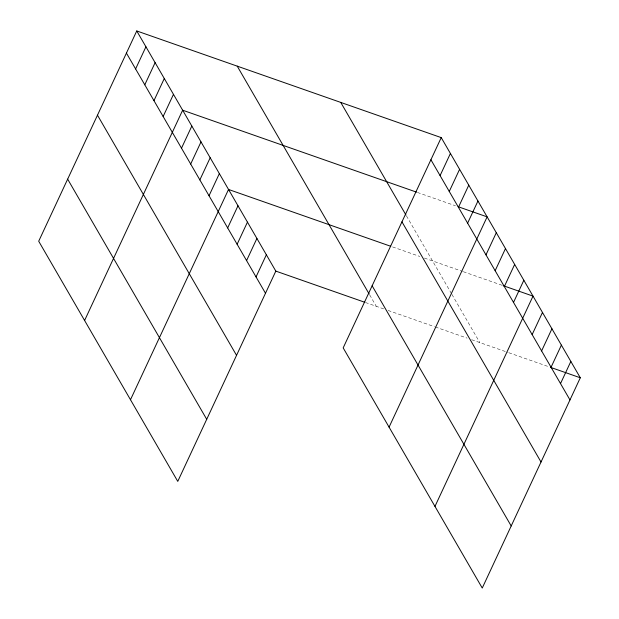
<?xml version="1.0" encoding="UTF-8"?>
<svg xmlns="http://www.w3.org/2000/svg" width="619" height="619" viewBox="0 0 619 619"><rect width="100%" height="100%" fill="white"/><g stroke="black" fill="none" stroke-linecap="round" stroke-linejoin="round"><path stroke-width="0.46" stroke-dasharray="3.1 2.32" d="M417.423 192.447L455.445 205.771M392.585 246.927L419.821 256.467M424.363 258.061L462.408 271.385M463.314 271.702L502.241 285.336M365.434 302.505L384.469 309.175M388.105 310.452L434.414 326.67M435.319 326.987L467.105 338.121M471.647 339.715L507.882 352.404M508.787 352.722L549.525 366.997M406.451 215.876L451.452 293.584M451.924 294.404L479.818 342.578M369.675 294.884L376.298 306.312"/><path stroke-width="0.93" d="M136.753 30.95L38.703 241.224L177.769 481.389L275.819 271.114L136.753 30.95L441.231 137.611L580.297 377.776L482.247 588.05L343.181 347.886L441.231 137.611M135.607 68.941L145.929 46.804M144.784 84.795L155.114 62.651M153.961 100.642L164.29 78.505M163.145 116.496L173.467 94.351M84.594 320.48L182.644 110.205L416.517 192.13M181.499 148.196L191.82 126.052M190.675 164.05L201.005 141.906M199.852 179.897L210.181 157.76M209.036 195.751L219.358 173.606M130.485 399.735L228.535 189.46L390.767 246.292M227.668 227.931L237.99 205.787M237.123 244.265L247.453 222.12M246.579 260.591L256.908 238.454M256.034 276.925L266.363 254.78M440.086 175.603L450.415 153.466M449.262 191.457L459.592 169.312M458.447 207.311L468.769 185.166M467.624 223.157L477.945 201.013M389.072 427.141L487.122 216.867L458.161 206.723M485.977 254.858L496.306 232.721M495.154 270.712L505.483 248.567M504.338 286.558L514.66 264.421M513.515 302.412L523.836 280.268M434.964 506.396L533.013 296.122L503.146 285.653M532.147 334.593L542.476 312.456M541.602 350.927L551.931 328.782M551.057 367.253L561.387 345.116M560.52 383.587L570.842 361.442M275.819 271.114L364.529 302.188M550.43 367.315L580.297 377.776M430.909 159.756L569.975 399.92M340.752 102.414L405.971 215.041M401.955 221.842L541.021 461.998M372.135 285.8L511.193 525.964M237.232 66.148L369.203 294.064M126.431 53.095L265.497 293.259M97.477 115.173L236.543 355.337M67.649 179.139L206.715 419.303"/></g></svg>
